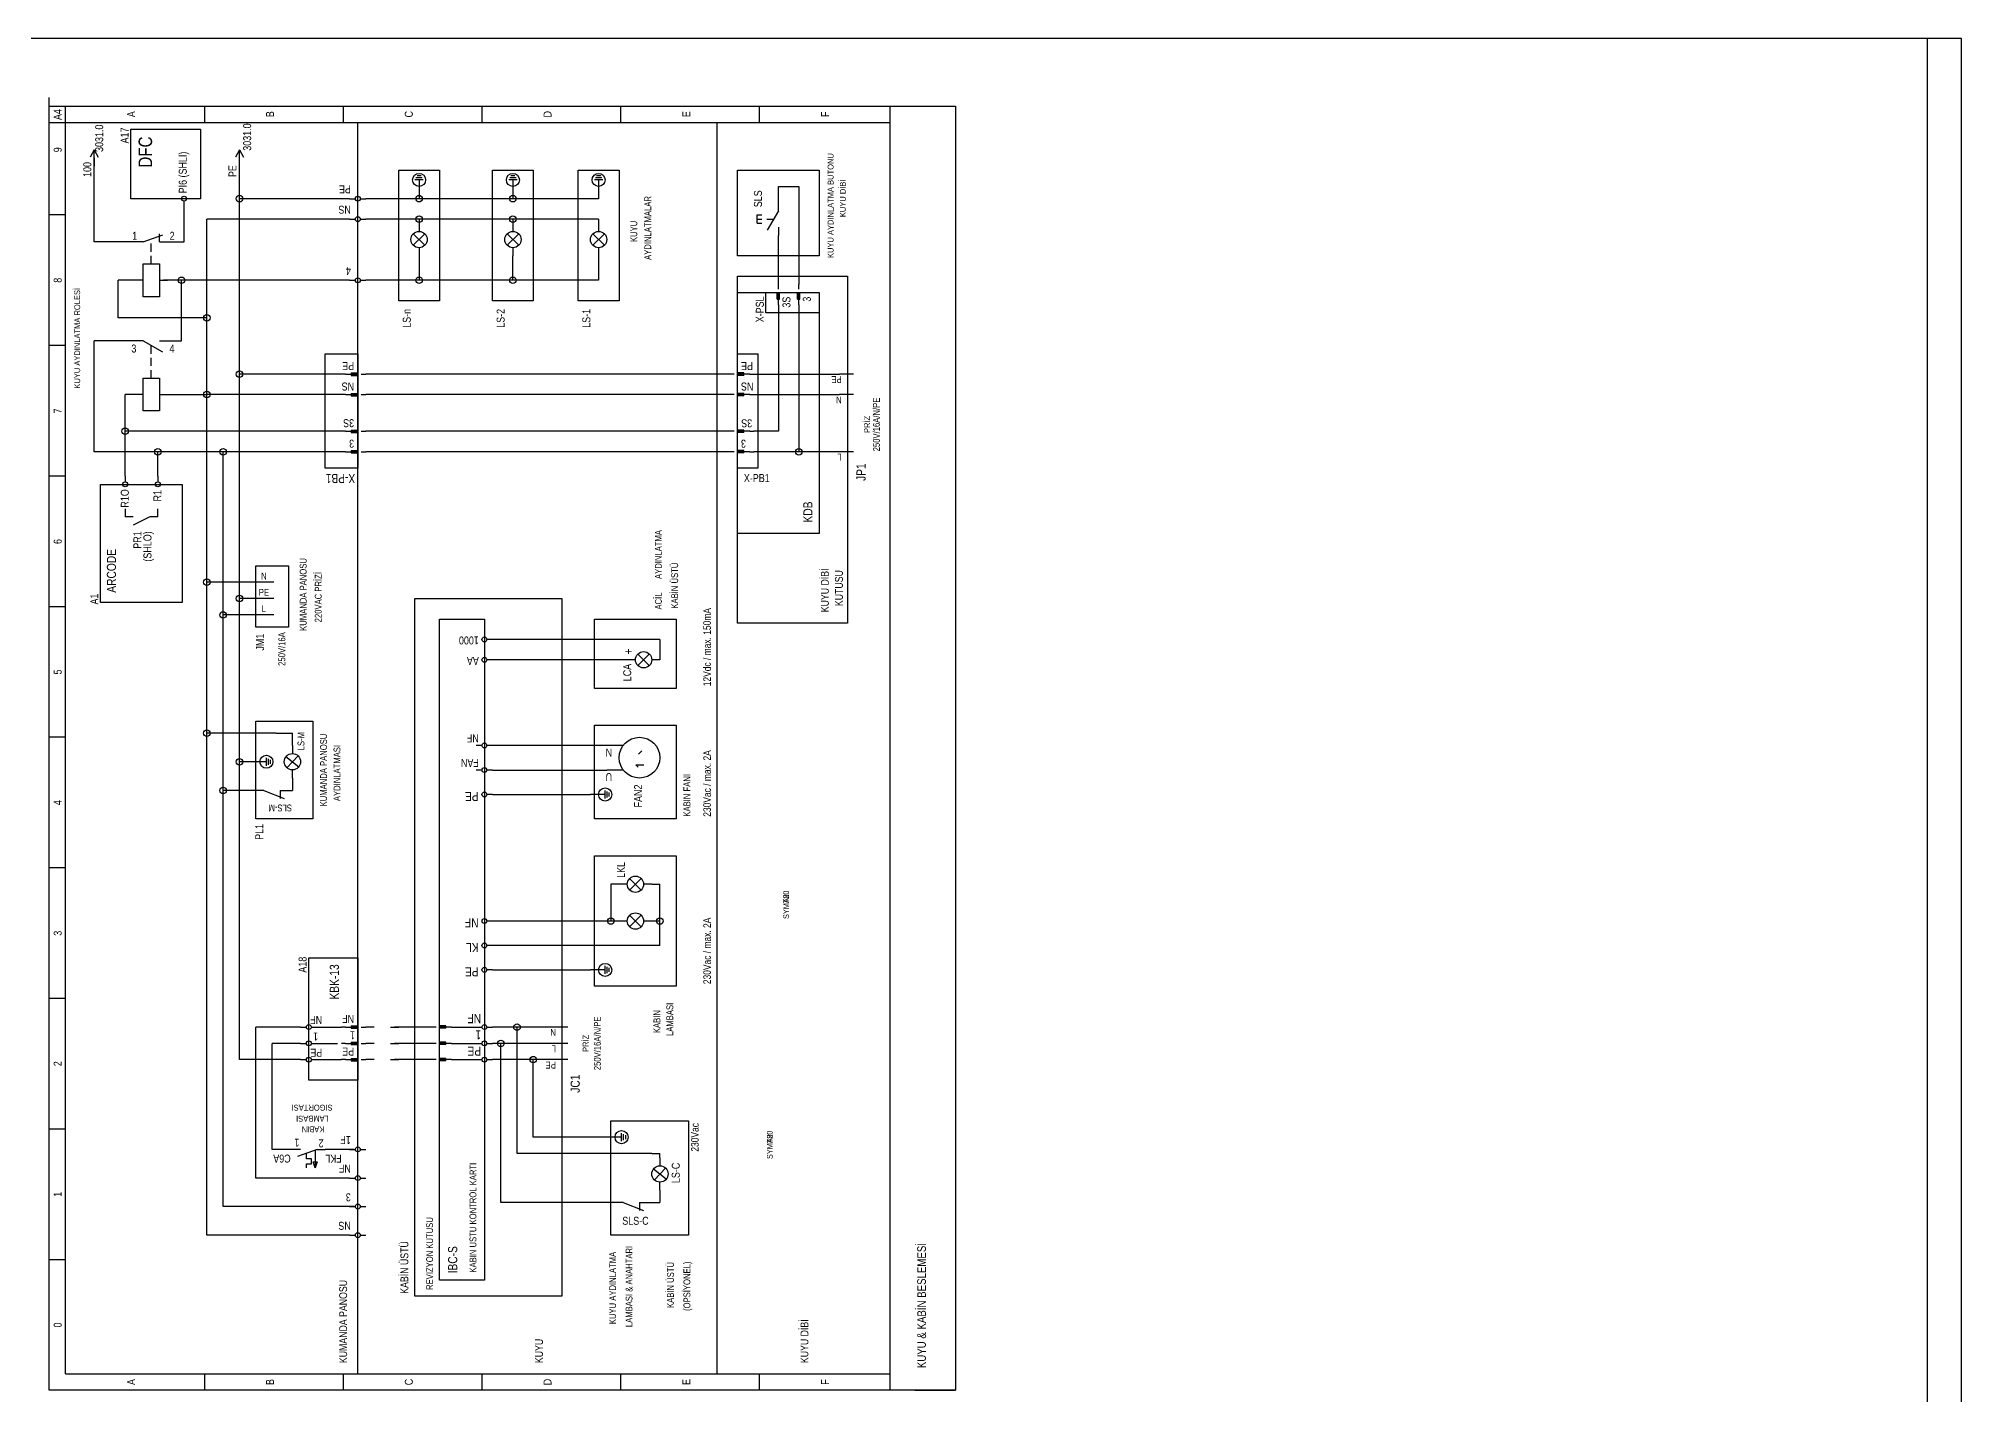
# Model space of a CAD drawing. Header units: centimetres. Extents: x 0 to 14595, y -30 to 2970.
# Drawn here: x 13179 to 14595, y 1971 to 2970 of the extents above; entities that cross this region are included whole.
import ezdxf
from ezdxf.enums import TextEntityAlignment as Align

# ---------------------------------------------------------------- set-up
doc = ezdxf.new("R2010")
doc.units = ezdxf.units.CM
for name, color, linetype in [('ASN-CERCEVE', 7, 'CONTINUOUS'), ('ASN-ELEKTRIK', 3, 'CONTINUOUS'), ('ASN-ELEKTRIK-YAZI', 4, 'CONTINUOUS')]:
    doc.layers.add(name, color=color, linetype=linetype)
doc.styles.get("Standard").update_dxf_attribs({"font": 'arial.ttf', "width": 0.8})

msp = doc.modelspace()

# ---------------------------------------------------------------- linework, layer by layer
at = {"layer": 'ASN-CERCEVE'}
for points in [[(0, 0), (14595, 0), (14595, 2970), (0, 2970)], [(100, 0), (14570, 0), (14570, 2970), (100, 2970)]]:
    msp.add_lwpolyline(points, close=True, dxfattribs=at)
at = {"layer": 'ASN-ELEKTRIK'}
for p, q in [((13187.3, 2920.2), (13187.3, 2926.6)), ((13187.3, 1974.4), (13187.3, 2920.2)), ((13187.3, 2920.2), (13854.4, 2920.2)), ((13199.3, 1986.5), (13199.3, 2920.2)), ((13301.5, 2920.2), (13301.5, 2908.2)), ((13403.7, 2920.2), (13403.7, 2908.2)), ((13505.8, 2920.2), (13505.8, 2908.2)), ((13608, 2908.2), (13608, 2920.2)), ((13710.2, 2908.2), (13710.2, 2920.2)), ((13806.4, 1974.4), (13806.4, 2920.2)), ((13854.4, 2920.2), (13854.4, 1974.4)), ((13187.3, 2908.2), (13806.4, 2908.2)), ((13247.4, 2903.1), (13298.5, 2903.1)), ((13247.4, 2852), (13247.4, 2903.1)), ((13298.5, 2903.1), (13298.5, 2852)), ((13414.4, 1986.5), (13414.4, 2908.2)), ((13678.9, 1986.5), (13678.9, 2908.2)), ((13220.3, 2888), (13217.3, 2882.6)), ((13220.3, 2888), (13223.3, 2882.6)), ((13220.3, 2876), (13220.3, 2888)), ((13327.3, 2888), (13324.3, 2882.6)), ((13327.3, 2852), (13327.3, 2888)), ((13327.3, 2888), (13330.3, 2882.6)), ((13220.3, 2882), (13220.3, 2876)), ((13220.3, 2820.1), (13220.3, 2876)), ((13444.5, 2776.8), (13444.5, 2873)), ((13444.5, 2873), (13474.5, 2873)), ((13462.5, 2865.8), (13456.5, 2865.8)), ((13461.8, 2867.3), (13457.2, 2867.3)), ((13461, 2868.8), (13458, 2868.8)), ((13459.5, 2865.8), (13459.5, 2855)), ((13474.5, 2873), (13474.5, 2776.8)), ((13513.6, 2776.8), (13513.6, 2873)), ((13513.6, 2873), (13543.6, 2873)), ((13531.6, 2865.8), (13525.6, 2865.8)), ((13530.9, 2867.3), (13526.4, 2867.3)), ((13530.1, 2868.8), (13527.1, 2868.8)), ((13528.6, 2865.8), (13528.6, 2855)), ((13543.6, 2873), (13543.6, 2776.8)), ((13576.7, 2776.8), (13576.7, 2873)), ((13576.7, 2873), (13606.8, 2873)), ((13594.7, 2865.8), (13588.7, 2865.8)), ((13594, 2867.3), (13589.5, 2867.3)), ((13593.2, 2868.8), (13590.2, 2868.8)), ((13591.7, 2865.8), (13591.7, 2855)), ((13606.8, 2873), (13606.8, 2776.8)), ((13693.9, 2809.9), (13693.9, 2873)), ((13693.9, 2873), (13754, 2873)), ((13724, 2861), (13739, 2861)), ((13724, 2849), (13724, 2861)), ((13739, 2861), (13739, 2788.9)), ((13754, 2873), (13754, 2809.9)), ((13298.5, 2852), (13247.4, 2852)), ((13286.5, 2846), (13286.5, 2850.2)), ((13286.5, 2820.1), (13286.5, 2846)), ((13408.4, 2852), (13327.3, 2852)), ((13327.3, 2722.7), (13327.3, 2852)), ((13408.4, 2852), (13412.6, 2852)), ((13416.2, 2852), (13420.4, 2852)), ((13459.5, 2852), (13420.4, 2852)), ((13459.5, 2855), (13459.5, 2852)), ((13528.6, 2852), (13459.5, 2852)), ((13528.6, 2855), (13528.6, 2852)), ((13591.7, 2852), (13528.6, 2852)), ((13591.7, 2855), (13591.7, 2852)), ((13724, 2843), (13724, 2849)), ((13199.3, 2840), (13187.3, 2840)), ((13303.2, 2707.7), (13303.2, 2836.9)), ((13408.4, 2836.9), (13303.2, 2836.9)), ((13408.4, 2836.9), (13412.6, 2836.9)), ((13416.2, 2836.9), (13420.4, 2836.9)), ((13459.5, 2836.9), (13420.4, 2836.9)), ((13459.5, 2836.9), (13459.5, 2833.9)), ((13528.6, 2836.9), (13459.5, 2836.9)), ((13459.5, 2833.9), (13459.5, 2827.9)), ((13528.6, 2836.9), (13528.6, 2833.9)), ((13591.7, 2836.9), (13528.6, 2836.9)), ((13528.6, 2833.9), (13528.6, 2827.9)), ((13591.7, 2836.9), (13591.7, 2833.9)), ((13591.7, 2833.9), (13591.7, 2827.9)), ((13708.3, 2833.9), (13708.3, 2840)), ((13708.3, 2840), (13711.9, 2840)), ((13708.3, 2836.9), (13711.9, 2836.9)), ((13708.3, 2833.9), (13711.9, 2833.9)), ((13715.5, 2836.9), (13720.5, 2836.9)), ((13724, 2843), (13715.7, 2828.7)), ((13253.4, 2820.1), (13220.3, 2820.1)), ((13256.4, 2820.1), (13250.4, 2820.1)), ((13256.4, 2820.1), (13270.8, 2825.3)), ((13262.4, 2821.9), (13262.4, 2822.2)), ((13262.4, 2812.9), (13262.4, 2818.9)), ((13268.4, 2820.1), (13268.4, 2826.1)), ((13268.4, 2820.1), (13274.4, 2820.1)), ((13274.4, 2820.1), (13286.5, 2820.1)), ((13463.7, 2817.7), (13455.2, 2826.2)), ((13463.7, 2826.2), (13455.2, 2817.7)), ((13532.9, 2817.7), (13524.4, 2826.2)), ((13532.9, 2826.2), (13524.4, 2817.7)), ((13596, 2817.7), (13587.5, 2826.2)), ((13596, 2826.2), (13587.5, 2817.7)), ((13724, 2830.9), (13724, 2824.9)), ((13724, 2788.9), (13724, 2824.9)), ((13256.4, 2803.9), (13268.4, 2803.9)), ((13256.4, 2779.8), (13256.4, 2803.9)), ((13262.4, 2803.9), (13262.4, 2809.9)), ((13268.4, 2803.9), (13268.4, 2779.8)), ((13459.5, 2815.9), (13459.5, 2809.9)), ((13459.5, 2809.9), (13459.5, 2791.9)), ((13528.6, 2815.9), (13528.6, 2809.9)), ((13528.6, 2791.9), (13528.6, 2809.9)), ((13591.7, 2815.9), (13591.7, 2809.9)), ((13591.7, 2809.9), (13591.7, 2791.9)), ((13754, 2809.9), (13693.9, 2809.9)), ((13237.9, 2764.3), (13237.9, 2791.9)), ((13250.4, 2791.9), (13237.9, 2791.9)), ((13256.4, 2791.9), (13250.4, 2791.9)), ((13268.4, 2791.9), (13274.4, 2791.9)), ((13403.7, 2791.9), (13271.4, 2791.9)), ((13284.7, 2747.4), (13284.7, 2791.9)), ((13408.4, 2791.9), (13378.2, 2791.9)), ((13408.4, 2791.9), (13412.6, 2791.9)), ((13416.2, 2791.9), (13420.4, 2791.9)), ((13459.5, 2791.9), (13420.4, 2791.9)), ((13528.6, 2791.9), (13459.5, 2791.9)), ((13591.7, 2791.9), (13528.6, 2791.9)), ((13693.9, 2794.9), (13775, 2794.9)), ((13693.9, 2782.9), (13693.9, 2794.9)), ((13775, 2794.9), (13775, 2539.4)), ((13268.4, 2779.8), (13256.4, 2779.8)), ((13474.5, 2776.8), (13444.5, 2776.8)), ((13543.6, 2776.8), (13513.6, 2776.8)), ((13606.8, 2776.8), (13576.7, 2776.8)), ((13693.9, 2605.5), (13693.9, 2782.9)), ((13693.9, 2782.9), (13754, 2782.9)), ((13714.9, 2782.9), (13754, 2782.9)), ((13714.9, 2767.8), (13714.9, 2782.9)), ((13723.1, 2782.9), (13724.9, 2782.9)), ((13723.1, 2778), (13723.1, 2782.9)), ((13723.1, 2778), (13724.9, 2778)), ((13723.4, 2778), (13723.4, 2782.9)), ((13723.7, 2778), (13723.7, 2782.9)), ((13724, 2785.3), (13724, 2788.9)), ((13724, 2773.8), (13724, 2782.9)), ((13724.3, 2778), (13724.3, 2782.9)), ((13724.6, 2778), (13724.6, 2782.9)), ((13724.9, 2778), (13724.9, 2782.9)), ((13738.1, 2782.9), (13739.9, 2782.9)), ((13738.1, 2778), (13738.1, 2782.9)), ((13738.1, 2778), (13739.9, 2778)), ((13738.4, 2778), (13738.4, 2782.9)), ((13738.7, 2778), (13738.7, 2782.9)), ((13739, 2785.3), (13739, 2788.9)), ((13739, 2773.8), (13739, 2782.9)), ((13739.3, 2778), (13739.3, 2782.9)), ((13739.6, 2778), (13739.6, 2782.9)), ((13739.9, 2778), (13739.9, 2782.9)), ((13754, 2782.9), (13754, 2767.8)), ((13754, 2782.9), (13754, 2605.5)), ((13303.2, 2764.3), (13237.9, 2764.3)), ((13754, 2767.8), (13714.9, 2767.8)), ((13724, 2773.8), (13724, 2770.8)), ((13724, 2770.8), (13724, 2680.7)), ((13739, 2773.8), (13739, 2770.8)), ((13739, 2770.8), (13739, 2665.6)), ((13220.3, 2665.6), (13220.3, 2747.4)), ((13253.4, 2747.4), (13220.3, 2747.4)), ((13256.4, 2747.4), (13250.4, 2747.4)), ((13256.4, 2747.4), (13270.6, 2739.2)), ((13268.4, 2747.4), (13274.4, 2747.4)), ((13274.4, 2747.4), (13284.7, 2747.4)), ((13199.3, 2743.8), (13187.3, 2743.8)), ((13262.4, 2737.8), (13262.4, 2743.8)), ((13262.4, 2737.8), (13262.4, 2739.5)), ((13262.4, 2728.8), (13262.4, 2734.8)), ((13390.4, 2653.6), (13390.4, 2737.8)), ((13390.4, 2737.8), (13414.4, 2737.8)), ((13414.4, 2737.8), (13414.4, 2653.6)), ((13693.9, 2653.6), (13693.9, 2737.8)), ((13693.9, 2737.8), (13708.9, 2737.8)), ((13708.9, 2737.8), (13708.9, 2653.6)), ((13256.4, 2719.7), (13268.4, 2719.7)), ((13256.4, 2695.7), (13256.4, 2719.7)), ((13262.4, 2719.7), (13262.4, 2725.8)), ((13268.4, 2719.7), (13268.4, 2695.7)), ((13402.4, 2722.7), (13327.3, 2722.7)), ((13327.3, 2557.5), (13327.3, 2722.7)), ((13405.4, 2722.7), (13402.4, 2722.7)), ((13405.4, 2722.7), (13414.4, 2722.7)), ((13409.6, 2723.7), (13414.4, 2723.7)), ((13409.6, 2723.7), (13409.6, 2721.8)), ((13409.6, 2723.3), (13414.4, 2723.3)), ((13409.6, 2723), (13414.4, 2723)), ((13409.6, 2722.4), (13414.4, 2722.4)), ((13409.6, 2722.1), (13414.4, 2722.1)), ((13409.6, 2721.8), (13414.4, 2721.8)), ((13414.4, 2723.7), (13414.4, 2721.8)), ((13416.8, 2722.7), (13420.4, 2722.7)), ((13687.9, 2722.7), (13420.4, 2722.7)), ((13691.5, 2722.7), (13687.9, 2722.7)), ((13693.9, 2721.8), (13693.9, 2723.7)), ((13698.7, 2723.7), (13693.9, 2723.7)), ((13698.7, 2723.3), (13693.9, 2723.3)), ((13698.7, 2723), (13693.9, 2723)), ((13702.9, 2722.7), (13693.9, 2722.7)), ((13698.7, 2722.4), (13693.9, 2722.4)), ((13698.7, 2722.1), (13693.9, 2722.1)), ((13698.7, 2721.8), (13693.9, 2721.8)), ((13698.7, 2721.8), (13698.7, 2723.7)), ((13702.9, 2722.7), (13705.9, 2722.7)), ((13705.9, 2722.7), (13769, 2722.7)), ((13779.3, 2722.7), (13769, 2722.7)), ((13243.1, 2680.7), (13243.1, 2707.7)), ((13256.4, 2707.7), (13243.1, 2707.7)), ((13268.4, 2707.7), (13303.2, 2707.7)), ((13303.2, 2569.5), (13303.2, 2707.7)), ((13402.4, 2707.7), (13303.2, 2707.7)), ((13405.4, 2707.7), (13402.4, 2707.7)), ((13405.4, 2707.7), (13414.4, 2707.7)), ((13409.6, 2708.6), (13414.4, 2708.6)), ((13409.6, 2708.6), (13409.6, 2706.8)), ((13409.6, 2708.3), (13414.4, 2708.3)), ((13409.6, 2708), (13414.4, 2708)), ((13409.6, 2707.4), (13414.4, 2707.4)), ((13409.6, 2707.1), (13414.4, 2707.1)), ((13409.6, 2706.8), (13414.4, 2706.8)), ((13414.4, 2708.6), (13414.4, 2706.8)), ((13416.8, 2707.7), (13420.4, 2707.7)), ((13687.9, 2707.7), (13420.4, 2707.7)), ((13691.5, 2707.7), (13687.9, 2707.7)), ((13693.9, 2706.8), (13693.9, 2708.6)), ((13698.7, 2708.6), (13693.9, 2708.6)), ((13698.7, 2708.3), (13693.9, 2708.3)), ((13698.7, 2708), (13693.9, 2708)), ((13702.9, 2707.7), (13693.9, 2707.7)), ((13698.7, 2707.4), (13693.9, 2707.4)), ((13698.7, 2707.1), (13693.9, 2707.1)), ((13698.7, 2706.8), (13693.9, 2706.8)), ((13698.7, 2706.8), (13698.7, 2708.6)), ((13702.9, 2707.7), (13705.9, 2707.7)), ((13705.9, 2707.7), (13769, 2707.7)), ((13779.3, 2707.7), (13769, 2707.7)), ((13268.4, 2695.7), (13256.4, 2695.7)), ((13402.4, 2680.7), (13243.1, 2680.7)), ((13243.1, 2647.6), (13243.1, 2680.7)), ((13405.4, 2680.7), (13402.4, 2680.7)), ((13405.4, 2680.7), (13414.4, 2680.7)), ((13409.6, 2681.6), (13414.4, 2681.6)), ((13409.6, 2681.6), (13409.6, 2679.8)), ((13409.6, 2681.3), (13414.4, 2681.3)), ((13409.6, 2681), (13414.4, 2681)), ((13409.6, 2680.4), (13414.4, 2680.4)), ((13409.6, 2680.1), (13414.4, 2680.1)), ((13409.6, 2679.8), (13414.4, 2679.8)), ((13414.4, 2681.6), (13414.4, 2679.8)), ((13416.8, 2680.7), (13420.4, 2680.7)), ((13687.9, 2680.7), (13420.4, 2680.7)), ((13691.5, 2680.7), (13687.9, 2680.7)), ((13693.9, 2679.8), (13693.9, 2681.6)), ((13698.7, 2681.6), (13693.9, 2681.6)), ((13698.7, 2681.3), (13693.9, 2681.3)), ((13698.7, 2681), (13693.9, 2681)), ((13702.9, 2680.7), (13693.9, 2680.7)), ((13698.7, 2680.4), (13693.9, 2680.4)), ((13698.7, 2680.1), (13693.9, 2680.1)), ((13698.7, 2679.8), (13693.9, 2679.8)), ((13698.7, 2679.8), (13698.7, 2681.6)), ((13702.9, 2680.7), (13705.9, 2680.7)), ((13724, 2680.7), (13705.9, 2680.7)), ((13267.2, 2665.6), (13220.3, 2665.6)), ((13267.2, 2647.6), (13267.2, 2665.6)), ((13315.2, 2665.6), (13267.2, 2665.6)), ((13315.2, 2545.4), (13315.2, 2665.6)), ((13402.4, 2665.6), (13315.2, 2665.6)), ((13405.4, 2665.6), (13402.4, 2665.6)), ((13405.4, 2665.6), (13414.4, 2665.6)), ((13409.6, 2666.6), (13414.4, 2666.6)), ((13409.6, 2666.6), (13409.6, 2664.7)), ((13409.6, 2666.3), (13414.4, 2666.3)), ((13409.6, 2665.9), (13414.4, 2665.9)), ((13409.6, 2665.3), (13414.4, 2665.3)), ((13409.6, 2665), (13414.4, 2665)), ((13409.6, 2664.7), (13414.4, 2664.7)), ((13414.4, 2666.6), (13414.4, 2664.7)), ((13416.8, 2665.6), (13420.4, 2665.6)), ((13687.9, 2665.6), (13420.4, 2665.6)), ((13691.5, 2665.6), (13687.9, 2665.6)), ((13693.9, 2664.7), (13693.9, 2666.6)), ((13698.7, 2666.6), (13693.9, 2666.6)), ((13698.7, 2666.3), (13693.9, 2666.3)), ((13698.7, 2665.9), (13693.9, 2665.9)), ((13702.9, 2665.6), (13693.9, 2665.6)), ((13698.7, 2665.3), (13693.9, 2665.3)), ((13698.7, 2665), (13693.9, 2665)), ((13698.7, 2664.7), (13693.9, 2664.7)), ((13698.7, 2664.7), (13698.7, 2666.6)), ((13702.9, 2665.6), (13705.9, 2665.6)), ((13739, 2665.6), (13705.9, 2665.6)), ((13769, 2665.6), (13739, 2665.6)), ((13779.3, 2665.6), (13769, 2665.6)), ((13199.3, 2647.6), (13187.3, 2647.6)), ((13243.1, 2647.6), (13243.1, 2643.4)), ((13267.2, 2647.6), (13267.2, 2643.4)), ((13414.4, 2653.6), (13390.4, 2653.6)), ((13708.9, 2653.6), (13693.9, 2653.6)), ((13225.1, 2554.5), (13225.1, 2641.6)), ((13225.1, 2641.6), (13285.2, 2641.6)), ((13285.2, 2641.6), (13285.2, 2554.5)), ((13243.1, 2623.6), (13243.1, 2617.6)), ((13267.2, 2617.6), (13267.2, 2623.6)), ((13249.1, 2617.6), (13243.1, 2617.6)), ((13261.2, 2617.6), (13249.1, 2611.6)), ((13267.2, 2617.6), (13261.2, 2617.6)), ((13754, 2605.5), (13693.9, 2605.5)), ((13693.9, 2539.4), (13693.9, 2605.5)), ((13339.3, 2581.5), (13363.3, 2581.5)), ((13339.3, 2536.4), (13339.3, 2581.5)), ((13363.3, 2581.5), (13363.3, 2536.4)), ((13339.3, 2569.5), (13303.2, 2569.5)), ((13303.2, 2458.3), (13303.2, 2569.5)), ((13342.3, 2569.5), (13339.3, 2569.5)), ((13352.5, 2569.5), (13342.3, 2569.5)), ((13199.3, 2551.5), (13187.3, 2551.5)), ((13285.2, 2554.5), (13225.1, 2554.5)), ((13339.3, 2557.5), (13327.3, 2557.5)), ((13327.3, 2437.3), (13327.3, 2557.5)), ((13342.3, 2557.5), (13339.3, 2557.5)), ((13352.5, 2557.5), (13342.3, 2557.5)), ((13456.5, 2043.6), (13456.5, 2557.5)), ((13456.5, 2557.5), (13564.7, 2557.5)), ((13564.7, 2557.5), (13564.7, 2043.6)), ((13339.3, 2545.4), (13315.2, 2545.4)), ((13315.2, 2416.2), (13315.2, 2545.4)), ((13342.3, 2545.4), (13339.3, 2545.4)), ((13363.3, 2536.4), (13339.3, 2536.4)), ((13352.5, 2545.4), (13342.3, 2545.4)), ((13474.5, 2055.6), (13474.5, 2542.4)), ((13474.5, 2542.4), (13507.6, 2542.4)), ((13507.6, 2542.4), (13507.6, 2055.6)), ((13588.7, 2491.3), (13588.7, 2542.4)), ((13588.7, 2542.4), (13648.8, 2542.4)), ((13648.8, 2542.4), (13648.8, 2491.3)), ((13775, 2539.4), (13693.9, 2539.4)), ((13513.6, 2527.4), (13509.4, 2527.4)), ((13636.8, 2527.4), (13513.6, 2527.4)), ((13636.8, 2527.4), (13636.8, 2512.4)), ((13513.6, 2512.4), (13509.4, 2512.4)), ((13612.8, 2512.4), (13513.6, 2512.4)), ((13618.8, 2512.4), (13612.8, 2512.4)), ((13620.5, 2508.1), (13629, 2516.6)), ((13629, 2508.1), (13620.5, 2516.6)), ((13636.8, 2512.4), (13630.8, 2512.4)), ((13648.8, 2491.3), (13588.7, 2491.3)), ((13339.3, 2395.2), (13339.3, 2467.3)), ((13339.3, 2467.3), (13381.4, 2467.3)), ((13381.4, 2467.3), (13381.4, 2395.2)), ((13588.7, 2395.2), (13588.7, 2464.3)), ((13588.7, 2464.3), (13648.8, 2464.3)), ((13648.8, 2464.3), (13648.8, 2395.2)), ((13199.3, 2455.3), (13187.3, 2455.3)), ((13339.3, 2458.3), (13303.2, 2458.3)), ((13303.2, 2088.6), (13303.2, 2458.3)), ((13339.5, 2458.3), (13339.3, 2458.3)), ((13354.3, 2458.3), (13339.3, 2458.3)), ((13354.3, 2458.3), (13366.3, 2458.3)), ((13366.3, 2449.3), (13366.3, 2458.3)), ((13366.3, 2449.3), (13366.3, 2443.3)), ((13505.8, 2449.3), (13501.6, 2449.3)), ((13513.6, 2449.3), (13509.4, 2449.3)), ((13597.7, 2449.3), (13513.6, 2449.3)), ((13609.6, 2449.3), (13597.7, 2449.3)), ((13339.3, 2437.3), (13327.3, 2437.3)), ((13327.3, 2217.9), (13327.3, 2437.3)), ((13339.5, 2437.3), (13339.3, 2437.3)), ((13347.1, 2437.3), (13339.3, 2437.3)), ((13347.1, 2434.2), (13347.1, 2440.3)), ((13348.6, 2435), (13348.6, 2439.5)), ((13350.1, 2435.7), (13350.1, 2438.8)), ((13370.9, 2433.4), (13361.5, 2440.9)), ((13370.4, 2441.6), (13362.2, 2432.9)), ((13620.7, 2433.4), (13619, 2435.1)), ((13619, 2435.1), (13624.9, 2435.1)), ((13621.1, 2442.8), (13623.6, 2445.3)), ((13366.3, 2425.2), (13366.3, 2431.2)), ((13366.3, 2425.2), (13366.3, 2416.2)), ((13505.8, 2431.2), (13501.6, 2431.2)), ((13513.6, 2431.2), (13509.4, 2431.2)), ((13513.6, 2431.2), (13597.7, 2431.2)), ((13609.6, 2431.2), (13597.7, 2431.2)), ((13339.3, 2416.2), (13315.2, 2416.2)), ((13315.2, 2109.7), (13315.2, 2416.2)), ((13345.3, 2416.2), (13339.3, 2416.2)), ((13339.5, 2416.2), (13339.3, 2416.2)), ((13345.3, 2416.2), (13360.3, 2410.2)), ((13357.3, 2416.2), (13357.3, 2410.2)), ((13357.3, 2416.2), (13360.3, 2416.2)), ((13360.3, 2416.2), (13366.3, 2416.2)), ((13513.6, 2413.2), (13509.4, 2413.2)), ((13513.6, 2413.2), (13585.7, 2413.2)), ((13596.5, 2413.2), (13585.7, 2413.2)), ((13596.5, 2410.2), (13596.5, 2416.2)), ((13598, 2411), (13598, 2415.5)), ((13599.5, 2411.7), (13599.5, 2414.7)), ((13381.4, 2395.2), (13339.3, 2395.2)), ((13648.8, 2395.2), (13588.7, 2395.2)), ((13588.7, 2272), (13588.7, 2368.1)), ((13588.7, 2368.1), (13648.8, 2368.1)), ((13648.8, 2368.1), (13648.8, 2272)), ((13199.3, 2359.1), (13187.3, 2359.1)), ((13614.5, 2342.8), (13623, 2351.3)), ((13623, 2342.8), (13614.5, 2351.3)), ((13606.8, 2347.1), (13600.7, 2347.1)), ((13600.7, 2347.1), (13600.7, 2320)), ((13612.8, 2347.1), (13606.8, 2347.1)), ((13630.8, 2347.1), (13624.8, 2347.1)), ((13630.8, 2347.1), (13636.8, 2347.1)), ((13636.8, 2320), (13636.8, 2347.1)), ((13614.5, 2315.8), (13623, 2324.3)), ((13623, 2315.8), (13614.5, 2324.3)), ((13513.6, 2320), (13509.4, 2320)), ((13600.7, 2320), (13513.6, 2320)), ((13606.8, 2320), (13600.7, 2320)), ((13612.8, 2320), (13606.8, 2320)), ((13630.8, 2320), (13624.8, 2320)), ((13636.8, 2320), (13630.8, 2320)), ((13636.8, 2302), (13636.8, 2320)), ((13513.6, 2302), (13509.4, 2302)), ((13636.8, 2302), (13513.6, 2302)), ((13378.4, 2202.8), (13378.4, 2293)), ((13378.4, 2293), (13414.4, 2293)), ((13414.4, 2293), (13414.4, 2202.8)), ((13513.6, 2284), (13509.4, 2284)), ((13513.6, 2284), (13585.7, 2284)), ((13596.5, 2284), (13585.7, 2284)), ((13596.5, 2281), (13596.5, 2287)), ((13598, 2281.7), (13598, 2286.2)), ((13599.5, 2282.5), (13599.5, 2285.5)), ((13648.8, 2272), (13588.7, 2272)), ((13199.3, 2262.9), (13187.3, 2262.9)), ((13372.3, 2241.9), (13339.3, 2241.9)), ((13339.3, 2130.7), (13339.3, 2241.9)), ((13372.3, 2241.9), (13376.6, 2241.9)), ((13380.2, 2241.9), (13384.4, 2241.9)), ((13384.4, 2241.9), (13402.4, 2241.9)), ((13405.4, 2241.9), (13402.4, 2241.9)), ((13405.4, 2241.9), (13414.4, 2241.9)), ((13409.6, 2242.8), (13414.4, 2242.8)), ((13409.6, 2242.8), (13409.6, 2241)), ((13409.6, 2242.5), (13414.4, 2242.5)), ((13409.6, 2242.2), (13414.4, 2242.2)), ((13409.6, 2241.6), (13414.4, 2241.6)), ((13409.6, 2241.3), (13414.4, 2241.3)), ((13409.6, 2241), (13414.4, 2241)), ((13414.4, 2242.8), (13414.4, 2241)), ((13416.8, 2241.9), (13420.4, 2241.9)), ((13426.4, 2241.9), (13420.4, 2241.9)), ((13438.5, 2241.9), (13444.5, 2241.9)), ((13444.5, 2241.9), (13441.5, 2241.9)), ((13468.5, 2241.9), (13444.5, 2241.9)), ((13472.1, 2241.9), (13468.5, 2241.9)), ((13474.5, 2241), (13474.5, 2242.8)), ((13479.3, 2242.8), (13474.5, 2242.8)), ((13479.3, 2242.5), (13474.5, 2242.5)), ((13479.3, 2242.2), (13474.5, 2242.2)), ((13483.5, 2241.9), (13474.5, 2241.9)), ((13479.3, 2241.6), (13474.5, 2241.6)), ((13479.3, 2241.3), (13474.5, 2241.3)), ((13479.3, 2241), (13474.5, 2241)), ((13479.3, 2241), (13479.3, 2242.8)), ((13483.5, 2241.9), (13486.5, 2241.9)), ((13486.5, 2241.9), (13501.6, 2241.9)), ((13501.6, 2241.9), (13505.8, 2241.9)), ((13509.4, 2241.9), (13513.6, 2241.9)), ((13531.6, 2241.9), (13513.6, 2241.9)), ((13531.6, 2148.7), (13531.6, 2241.9)), ((13558.7, 2241.9), (13531.6, 2241.9)), ((13568.9, 2241.9), (13558.7, 2241.9)), ((13372.3, 2229.9), (13351.3, 2229.9)), ((13351.3, 2151.8), (13351.3, 2229.9)), ((13372.3, 2229.9), (13376.6, 2229.9)), ((13380.2, 2229.9), (13384.4, 2229.9)), ((13384.4, 2229.9), (13399.4, 2229.9)), ((13405.4, 2229.9), (13402.4, 2229.9)), ((13405.4, 2229.9), (13414.4, 2229.9)), ((13409.6, 2230.8), (13414.4, 2230.8)), ((13409.6, 2230.8), (13409.6, 2229)), ((13409.6, 2230.5), (13414.4, 2230.5)), ((13409.6, 2230.2), (13414.4, 2230.2)), ((13409.6, 2229.6), (13414.4, 2229.6)), ((13409.6, 2229.3), (13414.4, 2229.3)), ((13409.6, 2229), (13414.4, 2229)), ((13414.4, 2230.8), (13414.4, 2229)), ((13416.8, 2229.9), (13420.4, 2229.9)), ((13426.4, 2229.9), (13420.4, 2229.9)), ((13438.5, 2229.9), (13444.5, 2229.9)), ((13444.5, 2229.9), (13441.5, 2229.9)), ((13468.5, 2229.9), (13444.5, 2229.9)), ((13472.1, 2229.9), (13468.5, 2229.9)), ((13474.5, 2229), (13474.5, 2230.8)), ((13479.3, 2230.8), (13474.5, 2230.8)), ((13479.3, 2230.5), (13474.5, 2230.5)), ((13479.3, 2230.2), (13474.5, 2230.2)), ((13483.5, 2229.9), (13474.5, 2229.9)), ((13479.3, 2229.6), (13474.5, 2229.6)), ((13479.3, 2229.3), (13474.5, 2229.3)), ((13479.3, 2229), (13474.5, 2229)), ((13479.3, 2229), (13479.3, 2230.8)), ((13483.5, 2229.9), (13486.5, 2229.9)), ((13486.5, 2229.9), (13501.6, 2229.9)), ((13501.6, 2229.9), (13505.8, 2229.9)), ((13509.4, 2229.9), (13513.6, 2229.9)), ((13519.6, 2229.9), (13513.6, 2229.9)), ((13519.6, 2112.7), (13519.6, 2229.9)), ((13558.7, 2229.9), (13519.6, 2229.9)), ((13568.9, 2229.9), (13558.7, 2229.9)), ((13372.3, 2217.9), (13327.3, 2217.9)), ((13372.3, 2217.9), (13376.6, 2217.9)), ((13380.2, 2217.9), (13384.4, 2217.9)), ((13384.4, 2217.9), (13402.4, 2217.9)), ((13405.4, 2217.9), (13402.4, 2217.9)), ((13405.4, 2217.9), (13414.4, 2217.9)), ((13409.6, 2218.8), (13414.4, 2218.8)), ((13409.6, 2218.8), (13409.6, 2217)), ((13409.6, 2218.5), (13414.4, 2218.5)), ((13409.6, 2218.2), (13414.4, 2218.2)), ((13409.6, 2217.6), (13414.4, 2217.6)), ((13409.6, 2217.3), (13414.4, 2217.3)), ((13409.6, 2217), (13414.4, 2217)), ((13414.4, 2218.8), (13414.4, 2217)), ((13416.8, 2217.9), (13420.4, 2217.9)), ((13426.4, 2217.9), (13420.4, 2217.9)), ((13438.5, 2217.9), (13444.5, 2217.9)), ((13444.5, 2217.9), (13441.5, 2217.9)), ((13468.5, 2217.9), (13444.5, 2217.9)), ((13472.1, 2217.9), (13468.5, 2217.9)), ((13474.5, 2217), (13474.5, 2218.8)), ((13479.3, 2218.8), (13474.5, 2218.8)), ((13479.3, 2218.5), (13474.5, 2218.5)), ((13479.3, 2218.2), (13474.5, 2218.2)), ((13483.5, 2217.9), (13474.5, 2217.9)), ((13479.3, 2217.6), (13474.5, 2217.6)), ((13479.3, 2217.3), (13474.5, 2217.3)), ((13479.3, 2217), (13474.5, 2217)), ((13479.3, 2217), (13479.3, 2218.8)), ((13483.5, 2217.9), (13486.5, 2217.9)), ((13486.5, 2217.9), (13501.6, 2217.9)), ((13501.6, 2217.9), (13505.8, 2217.9)), ((13509.4, 2217.9), (13513.6, 2217.9)), ((13543.6, 2217.9), (13513.6, 2217.9)), ((13543.6, 2160.8), (13543.6, 2217.9)), ((13558.7, 2217.9), (13543.6, 2217.9)), ((13568.9, 2217.9), (13558.7, 2217.9)), ((13414.4, 2202.8), (13378.4, 2202.8)), ((13199.3, 2166.8), (13187.3, 2166.8)), ((13600.7, 2088.6), (13600.7, 2172.8)), ((13600.7, 2172.8), (13657.8, 2172.8)), ((13657.8, 2172.8), (13657.8, 2088.6)), ((13600.7, 2160.8), (13543.6, 2160.8)), ((13608.6, 2160.8), (13600.7, 2160.8)), ((13601, 2160.8), (13600.7, 2160.8)), ((13608.6, 2157.8), (13608.6, 2163.8)), ((13610.1, 2158.5), (13610.1, 2163)), ((13611.6, 2159.3), (13611.6, 2162.3)), ((13366.3, 2151.8), (13351.3, 2151.8)), ((13372.3, 2151.8), (13366.3, 2151.8)), ((13384.4, 2151.8), (13369.9, 2146.5)), ((13376.7, 2144.9), (13376.7, 2148.9)), ((13380.3, 2144.9), (13376.7, 2144.9)), ((13376.7, 2141.3), (13380.3, 2141.3)), ((13376.7, 2138.3), (13376.7, 2141.3)), ((13380.3, 2141.3), (13380.3, 2144.9)), ((13382.9, 2138.3), (13381.5, 2142.6)), ((13381.5, 2142.6), (13384.4, 2142.6)), ((13382.9, 2151), (13382.9, 2138.3)), ((13382.9, 2138.3), (13384.4, 2142.6)), ((13384.4, 2151.8), (13390.4, 2151.8)), ((13408.4, 2151.8), (13390.4, 2151.8)), ((13408.4, 2151.8), (13412.6, 2151.8)), ((13411.4, 2151.8), (13408.4, 2151.8)), ((13416.2, 2151.8), (13420.4, 2151.8)), ((13600.7, 2148.7), (13531.6, 2148.7)), ((13601, 2148.7), (13600.7, 2148.7)), ((13630.8, 2148.7), (13600.7, 2148.7)), ((13630.8, 2148.7), (13636.8, 2148.7)), ((13640.9, 2138), (13632.7, 2129.4)), ((13636.8, 2145.7), (13636.8, 2148.7)), ((13636.8, 2145.7), (13636.8, 2139.7)), ((13408.4, 2130.7), (13339.3, 2130.7)), ((13408.4, 2130.7), (13412.6, 2130.7)), ((13416.2, 2130.7), (13420.4, 2130.7)), ((13641.4, 2129.9), (13632, 2137.3)), ((13636.8, 2121.7), (13636.8, 2127.7)), ((13408.4, 2109.7), (13315.2, 2109.7)), ((13408.4, 2109.7), (13412.6, 2109.7)), ((13411.4, 2109.7), (13408.4, 2109.7)), ((13416.2, 2109.7), (13420.4, 2109.7)), ((13600.7, 2112.7), (13519.6, 2112.7)), ((13609.8, 2112.7), (13600.7, 2112.7)), ((13601, 2112.7), (13600.7, 2112.7)), ((13609.8, 2112.7), (13624.8, 2106.7)), ((13621.8, 2112.7), (13621.8, 2106.7)), ((13621.8, 2112.7), (13624.8, 2112.7)), ((13624.8, 2112.7), (13636.8, 2112.7)), ((13636.8, 2121.7), (13636.8, 2112.7)), ((13408.4, 2088.6), (13303.2, 2088.6)), ((13408.4, 2088.6), (13412.6, 2088.6)), ((13416.2, 2088.6), (13420.4, 2088.6)), ((13657.8, 2088.6), (13600.7, 2088.6)), ((13199.3, 2070.6), (13187.3, 2070.6)), ((13507.6, 2055.6), (13474.5, 2055.6)), ((13564.7, 2043.6), (13456.5, 2043.6)), ((13199.3, 1986.5), (13806.4, 1986.5)), ((13301.5, 1986.5), (13301.5, 1974.4)), ((13403.7, 1986.5), (13403.7, 1974.4)), ((13505.8, 1986.5), (13505.8, 1974.4)), ((13608, 1974.4), (13608, 1986.5)), ((13710.2, 1974.4), (13710.2, 1986.5)), ((13806.4, 1974.4), (13806.4, 1986.5)), ((13854.4, 1974.4), (13187.3, 1974.4)), ((13824.4, 1974.4), (13854.4, 1974.4))]:
    msp.add_line(p, q, dxfattribs=at)
msp.add_lwpolyline([(13381.5, 2142.6), (13384.4, 2142.6), (13382.9, 2138.3), (13381.5, 2142.6)], dxfattribs=at)
for centre, radius in [((13459.5, 2865.8), 4.81), ((13528.6, 2865.8), 4.81), ((13591.7, 2865.8), 4.81), ((13286.5, 2852), 1.8), ((13327.3, 2852), 2.4), ((13414.4, 2852), 1.8), ((13459.5, 2852), 2.4), ((13528.6, 2852), 2.4), ((13414.4, 2836.9), 1.8), ((13459.5, 2836.9), 2.4), ((13528.6, 2836.9), 2.4), ((13459.5, 2821.9), 6.01), ((13528.6, 2821.9), 6.01), ((13591.7, 2821.9), 6.01), ((13284.7, 2791.9), 2.4), ((13414.4, 2791.9), 1.8), ((13459.5, 2791.9), 2.4), ((13528.6, 2791.9), 2.4), ((13303.2, 2764.3), 2.4), ((13327.3, 2722.7), 2.4), ((13303.2, 2707.7), 2.4), ((13243.1, 2680.7), 2.4), ((13267.2, 2665.6), 2.4), ((13315.2, 2665.6), 2.4), ((13739, 2665.6), 2.4), ((13243.1, 2641.6), 1.8), ((13267.2, 2641.6), 1.8), ((13303.2, 2569.5), 2.4), ((13327.3, 2557.5), 2.4), ((13315.2, 2545.4), 2.4), ((13507.6, 2527.4), 1.8), ((13507.6, 2512.4), 1.8), ((13624.8, 2512.4), 6.01), ((13303.2, 2458.3), 2.4), ((13507.6, 2449.3), 1.8), ((13621.8, 2440.3), 15), ((13327.3, 2437.3), 2.4), ((13347.1, 2437.3), 4.81), ((13366.3, 2437.3), 6.01), ((13507.6, 2431.2), 1.8), ((13315.2, 2416.2), 2.4), ((13507.6, 2413.2), 1.8), ((13596.5, 2413.2), 4.81), ((13618.8, 2347.1), 6.01), ((13507.6, 2320), 1.8), ((13600.7, 2320), 2.4), ((13618.8, 2320), 6.01), ((13636.8, 2320), 2.4), ((13507.6, 2302), 1.8), ((13507.6, 2284), 1.8), ((13596.5, 2284), 4.81), ((13378.4, 2241.9), 1.8), ((13507.6, 2241.9), 1.8), ((13531.6, 2241.9), 2.4), ((13378.4, 2229.9), 1.8), ((13507.6, 2229.9), 1.8), ((13519.6, 2229.9), 2.4), ((13378.4, 2217.9), 1.8), ((13507.6, 2217.9), 1.8), ((13543.6, 2217.9), 2.4), ((13414.4, 2151.8), 1.8), ((13608.6, 2160.8), 4.81), ((13636.8, 2133.7), 6.01), ((13414.4, 2130.7), 1.8), ((13414.4, 2109.7), 1.8), ((13414.4, 2088.6), 1.8)]:
    msp.add_circle(centre, radius, dxfattribs=at)

# ---------------------------------------------------------------- texts
at = {"layer": 'ASN-ELEKTRIK-YAZI', "width": 0.8}
for s, height, rotation, p in [('A4', 5.89, 90, (13196.4, 2909.9)), ('3031.0', 5.89, 90, (13227, 2886.4)), ('3031.0', 5.89, 90, (13335.9, 2887.3)), ('PI6 (SHLI)', 5.89, 90, (13288.5, 2855.9)), ('KUYU AYDINLATMA BUTONU', 4.328, 90, (13764.6, 2808.3)), ('PE', 5.89, 180, (13409.3, 2861.8)), ('KUYU DİBİ', 4.33, 90, (13773.6, 2838.4)), ('NS', 5.89, 180, (13409.3, 2846.8)), ('SLS', 5.89, 90, (13711.9, 2845.7)), ('4', 5.89, 180, (13409.3, 2801.7)), ('KUYU AYDINLATMA ROLESİ', 4.328, 90, (13210, 2712.1)), ('4', 5.89, 360, (13275.8, 2738.7)), ('PE', 5.89, 180, (13411.7, 2731.6)), ('PE', 5.05, 180, (13770.6, 2721.3)), ('NS', 5.89, 180, (13411.7, 2716.6)), ('N', 5.05, 180, (13770.6, 2706.3)), ('3S', 5.89, 180, (13411.7, 2689.6)), ('3', 5.89, 180, (13411.7, 2674.5)), ('L', 5.05, 180, (13770.6, 2664.2)), ('X-PB1', 6.73, 180, (13412.5, 2649.3)), ('KDB', 6.73, 90, (13749.1, 2613.5)), ('AYDINLATMA', 5.05, 90, (13638.2, 2571.9)), ('ARCODE', 6.73, 90, (13236.4, 2561.8)), ('KABİN ÜSTÜ', 5.05, 90, (13650.2, 2550.1)), ('KUYU DİBİ', 5.77, 90, (13761.1, 2547.4)), ('KUTUSU', 5.77, 90, (13771.5, 2551.9)), ('A1', 5.89, 90, (13223.4, 2553.1)), ('ACİL', 5.05, 90, (13638.2, 2549.4)), ('12Vdc / max. 150mA', 5.554, 90, (13674.3, 2492.9)), ('1000', 5.89, 180, (13503.5, 2529.6)), ('AA', 5.89, 180, (13503.5, 2514.5)), ('LS-M', 5.05, 90, (13375.1, 2445.7)), ('NF', 5.89, 180, (13503.5, 2457.4)), ('FAN', 5.89, 180, (13503.5, 2439.4)), ('N', 5.89, 180, (13601.6, 2447)), ('230Vac / max. 2A', 5.554, 90, (13674.3, 2396.8)), ('U', 5.89, 180, (13601.6, 2429)), ('KABIN FANI', 5.05, 90, (13659.2, 2396.9)), ('PE', 6.73, 180, (13503.3, 2415.1)), ('LKL', 5.89, 90, (13611.1, 2351.8)), ('SYMT80', 4.21, 90, (13731.8, 2321.5)), ('SYMA2', 4.21, 90, (13731.8, 2321.5)), ('NF', 6.73, 180, (13503.3, 2322)), ('230Vac / max. 2A', 5.554, 90, (13674.3, 2273.5)), ('KL', 6.73, 180, (13503.3, 2303.9)), ('PE', 6.73, 180, (13503.3, 2285.9)), ('NF', 6.73, 180, (13505.2, 2251.5)), ('NF', 5.89, 180, (13388.2, 2250)), ('1', 5.89, 180, (13385.2, 2237.9)), ('NF', 5.89, 180, (13411.7, 2250.8)), ('1', 5.89, 180, (13412.3, 2238.8)), ('1', 6.73, 180, (13505.2, 2239.5)), ('N', 5.05, 180, (13560.2, 2240.5)), ('PE', 5.89, 180, (13388.2, 2225.9)), ('PE', 5.89, 180, (13411.7, 2226.8)), ('PE', 6.73, 180, (13505.2, 2227.5)), ('L', 5.05, 180, (13560.2, 2228.4)), ('PE', 5.05, 180, (13560.2, 2216.4)), ('1', 5.89, 180, (13371.4, 2159.7)), ('1F', 5.89, 180, (13409.3, 2161.6)), ('SYMT80', 4.21, 90, (13719.8, 2144.7)), ('SYMA2', 4.21, 90, (13719.8, 2144.7)), ('C6A', 5.89, 180, (13365, 2148)), ('NF', 5.89, 180, (13409.3, 2140.6)), ('KABIN USTU KONTROL KARTI', 5.049, 90, (13501.7, 2061.1)), ('3', 5.89, 180, (13409.3, 2119.5)), ('NS', 5.89, 180, (13409.3, 2098.5)), ('REVIZYON KUTUSU', 5.049, 90, (13469.8, 2048.3)), ('KABİN ÜSTÜ', 5.77, 90, (13451.6, 2045.5)), ('KUYU & KABİN BESLEMESİ', 6.369, 90, (13832.6, 1990.7)), ('IBC-S', 6.73, 90, (13487.6, 2060.5)), ('KUMANDA PANOSU', 5.77, 90, (13406.5, 1994.4)), ('KUYU DİBİ', 5.77, 90, (13746.1, 1994.4)), ('KUYU', 5.77, 90, (13550.7, 1994.4))]:
    msp.add_text(s, height=height, rotation=rotation, dxfattribs=at).set_placement(p)
for s, height, rotation, p in [('A', 5.89, 90, (13250.5, 2914.2)), ('C', 5.89, 90, (13454.9, 2914.2)), ('B', 5.89, 90, (13352.7, 2914.2)), ('D', 5.89, 90, (13557, 2914.2)), ('E', 5.89, 90, (13659.2, 2914.2)), ('F', 5.89, 90, (13761.4, 2914.2)), ('9', 5.89, 90, (13196.4, 2888)), ('AYDINLATMALAR', 5.049, 90, (13630.4, 2830.4)), ('KUYU', 5.05, 90, (13620.1, 2827.9)), ('8', 5.89, 90, (13196.4, 2791.9)), ('250V/16A/N/PE', 5.049, 90, (13798.7, 2685.7)), ('7', 5.89, 90, (13196.4, 2695.7)), ('PRİZ', 4.33, 90, (13791.5, 2685.7)), ('JP1', 6.73, 90, (13788.2, 2650.6)), ('6', 5.89, 90, (13196.4, 2599.5)), ('N', 5.05, 360, (13345.3, 2571.5)), ('KUMANDA PANOSU', 5.049, 90, (13376.7, 2560.5)), ('PE', 5.05, 360, (13345.3, 2559.5)), ('220VAC PRİZİ', 5.049, 90, (13387.8, 2558.5)), ('L', 5.05, 360, (13345.3, 2547.5)), ('+', 6.73, 90, (13616.9, 2518.4)), ('5', 5.89, 90, (13196.4, 2503.4)), ('KUMANDA PANOSU', 5.049, 90, (13391.7, 2431.2)), ('AYDINLATMASI', 5.049, 90, (13401.6, 2429)), ('4', 5.89, 90, (13196.4, 2407.2)), ('SLS-M', 5.05, 180, (13357.3, 2405.8)), ('3', 5.89, 90, (13196.4, 2311)), ('250V/16A/N/PE', 5.049, 90, (13593.3, 2229.9)), ('PRİZ', 4.33, 90, (13584.3, 2229.9)), ('2', 5.89, 90, (13196.4, 2214.9)), ('SIGORTASI', 4.33, 180, (13380.8, 2184.7)), ('LAMBASI', 4.33, 180, (13381, 2176.6)), ('KABIN', 4.33, 180, (13381.4, 2168.8)), ('1', 5.89, 90, (13196.4, 2118.7)), ('SLS-C', 5.89, 360, (13618.8, 2096.3)), ('0', 5.89, 90, (13196.4, 2022.5)), ('A', 5.89, 90, (13250.5, 1980.5)), ('B', 5.89, 90, (13352.7, 1980.5)), ('C', 5.89, 90, (13454.9, 1980.5)), ('D', 5.89, 90, (13557, 1980.5)), ('E', 5.89, 90, (13659.2, 1980.5)), ('F', 5.89, 90, (13761.4, 1980.5))]:
    msp.add_text(s, height=height, rotation=rotation, dxfattribs=at).set_placement(p, align=Align.CENTER)
for s, height, rotation, p in [('A17', 5.89, 90, (13245.7, 2904.4)), ('DFC', 9.98, 90, (13263, 2897.8)), ('100', 5.89, 90, (13218.2, 2879)), ('PE', 5.89, 90, (13325.1, 2876.7)), ('X-PSL', 5.89, 90, (13713.3, 2780)), ('3S', 5.89, 90, (13732.9, 2779.8)), ('3', 5.89, 90, (13747.9, 2779.8)), ('LS-n', 5.89, 90, (13453.4, 2770.8)), ('LS-2', 5.89, 90, (13522.5, 2770.8)), ('LS-1', 5.89, 90, (13585.6, 2770.8)), ('3', 5.89, 360, (13251.4, 2738.7)), ('PE', 5.89, 180, (13696.5, 2731.6)), ('NS', 5.89, 180, (13696.5, 2716.6)), ('3S', 5.89, 180, (13696.7, 2689.5)), ('3', 5.89, 180, (13696.5, 2674.5)), ('R1O', 5.89, 90, (13245.8, 2638)), ('R1', 5.89, 90, (13269.8, 2637.4)), ('PR1', 5.89, 90, (13255.1, 2607)), ('(SHLO)', 5.89, 90, (13262.5, 2607)), ('JM1', 5.89, 90, (13345.4, 2531.6)), ('250V/16A', 5.05, 90, (13361, 2532.7)), ('LCA', 5.89, 90, (13615.7, 2509.4)), ('FAN2', 5.89, 90, (13623.7, 2420.5)), ('PL1', 5.89, 90, (13344.8, 2391.5)), ('A18', 5.89, 90, (13376.7, 2293.7)), ('KBK-13', 6.73, 90, (13400.5, 2288.1)), ('KABIN', 5.05, 90, (13637.1, 2254.4)), ('LAMBASI', 5.05, 90, (13646.6, 2259.8)), ('JC1', 6.73, 90, (13577.8, 2206.9)), ('230Vac', 5.55, 90, (13665.3, 2171.2)), ('2', 5.89, 180, (13385.6, 2159.2)), ('FKL', 5.89, 180, (13390.5, 2147.9)), ('LS-C', 5.89, 90, (13651.4, 2142)), ('KUYU AYDINLATMA', 5.049, 90, (13604.5, 2076.4)), ('LAMBASI & ANAHTARI', 5.049, 90, (13616.6, 2080.8)), ('KABİN ÜSTÜ', 5.05, 90, (13647.1, 2068.9)), ('(OPSİYONEL)', 5.049, 90, (13659.2, 2069.2))]:
    msp.add_text(s, height=height, rotation=rotation, dxfattribs=at).set_placement(p, align=Align.RIGHT)
msp.add_text('1', height=5.89, dxfattribs=at).set_placement((13252, 2821.7), align=Align.RIGHT)
for s, p in [('2', (13275.9, 2821.7)), ('X-PB1', (13698.6, 2643.3))]:
    msp.add_text(s, height=5.89, dxfattribs=at).set_placement(p)

doc.saveas('drawing.dxf')
